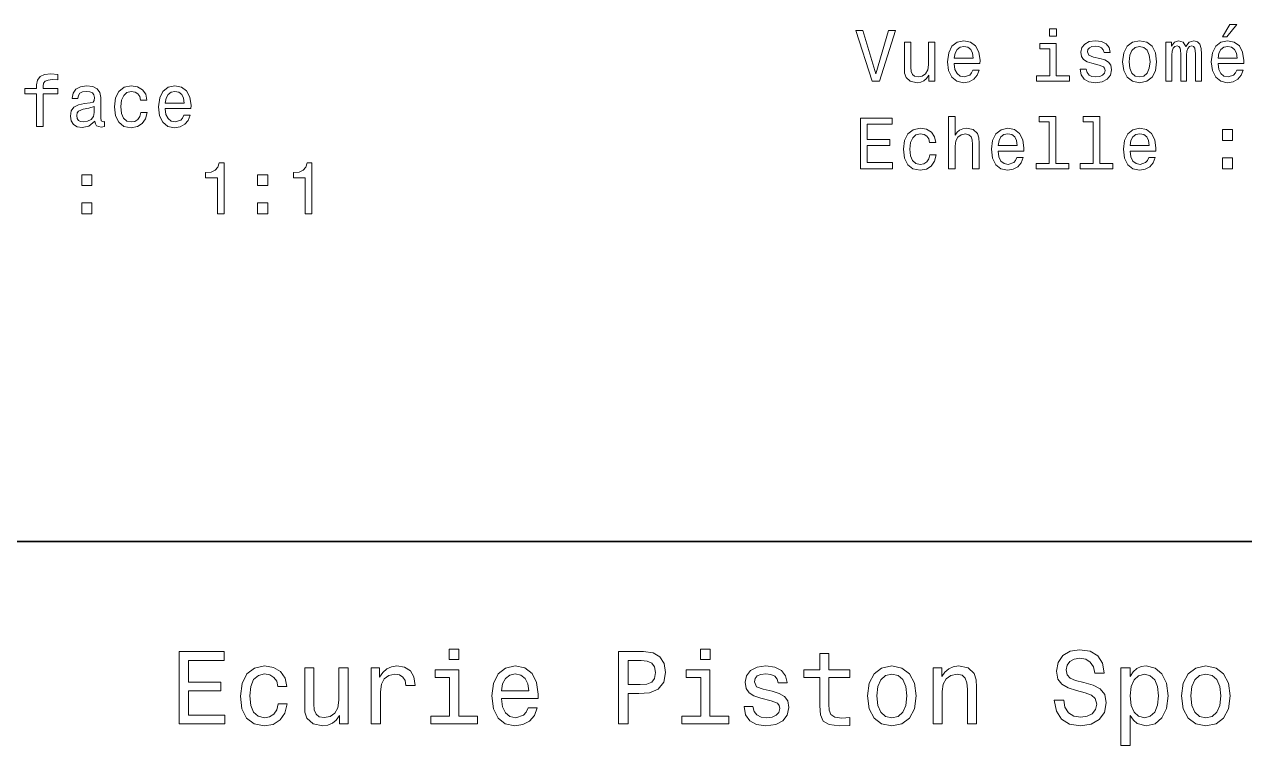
# Model space of a CAD drawing. Extents: x 0 to 297, y 0 to 210.
# Drawn here: x 162.4 to 246.7, y 55.9 to 105.7 of the extents above; entities that cross this region are included whole.
import ezdxf

# ---------------------------------------------------------------- set-up
doc = ezdxf.new("R2010")
doc.units = 0

msp = doc.modelspace()

# ---------------------------------------------------------------- linework, layer by layer
at = {"color": 7, "lineweight": 35}
msp.add_line((97, 70), (287, 70), dxfattribs=at)
at = {"color": 7, "lineweight": 13}
for points in [[(233.693451, 105.415291), (233.224426, 105.415291), (233.224426, 104.910965), (233.693451, 104.910965)], [(245.161743, 104.870621), (245.459305, 104.870621), (246.160309, 105.727966), (245.666077, 105.727966)], [(222.099075, 105.299294), (221.221542, 102.318748), (220.318817, 105.299294), (219.839706, 105.299294), (220.969391, 101.79425), (221.473709, 101.79425), (222.578171, 105.299294)], [(225.301514, 104.502464), (224.857712, 104.502464), (224.857712, 102.939064), (224.807281, 102.575951), (224.661026, 102.313705), (224.434082, 102.152321), (224.136536, 102.101891), (223.899506, 102.142235), (223.748199, 102.263268), (223.662476, 102.470039), (223.642303, 102.76255), (223.642303, 104.502464), (223.198486, 104.502464), (223.198486, 102.722206), (223.213623, 102.364136), (223.309448, 102.066582), (223.601959, 101.79425), (224.070969, 101.698433), (224.323135, 101.733734), (224.539993, 101.824509), (224.726593, 101.98085), (224.877884, 102.207794), (224.877884, 101.79425), (225.301514, 101.79425)], [(226.63797, 103.019753), (228.413193, 103.019753), (228.418228, 103.226524), (228.33754, 103.806496), (228.115646, 104.240219), (227.762619, 104.502464), (227.293594, 104.598282), (226.834656, 104.497421), (226.481628, 104.214996), (226.254684, 103.756065), (226.173996, 103.150879), (226.249649, 102.530563), (226.476593, 102.076668), (226.82457, 101.79425), (227.278473, 101.698433), (227.671844, 101.763992), (227.994598, 101.935463), (228.231628, 102.207794), (228.367798, 102.570908), (227.929047, 102.570908), (227.838257, 102.369179), (227.707138, 102.21788), (227.333939, 102.096848), (227.046478, 102.152321), (226.82962, 102.328835), (226.6884, 102.616295), (226.63797, 103.004623)], [(236.684082, 103.37278), (236.255417, 103.473648), (235.937683, 103.589638), (235.831787, 103.826668), (235.862045, 103.993095), (235.967941, 104.114136), (236.13942, 104.189781), (236.386536, 104.220039), (236.623566, 104.189781), (236.810165, 104.099007), (236.931198, 103.962837), (236.981628, 103.781281), (237.415359, 103.781281), (237.415359, 103.791367), (237.339706, 104.119179), (237.132935, 104.376381), (236.810165, 104.537766), (236.386536, 104.598282), (235.957855, 104.537766), (235.645172, 104.371338), (235.448486, 104.124222), (235.38797, 103.811539), (235.433365, 103.508949), (235.57457, 103.297134), (235.806564, 103.145836), (236.144455, 103.039925), (236.638702, 102.918892), (236.941284, 102.792809), (237.021973, 102.691948), (237.052246, 102.540649), (237.006851, 102.35405), (236.885818, 102.212837), (236.689133, 102.122063), (236.42688, 102.091805), (236.149506, 102.122063), (235.947769, 102.227966), (235.811615, 102.399437), (235.756134, 102.636467), (235.327454, 102.636467), (235.398056, 102.233009), (235.604828, 101.940506), (235.932648, 101.763992), (236.386536, 101.698433), (236.860596, 101.763992), (237.208588, 101.940506), (237.420395, 102.222923), (237.496048, 102.59108), (237.440567, 102.908806), (237.284225, 103.125664), (237.027023, 103.266876)], [(238.262619, 103.145836), (238.343307, 102.530563), (238.575287, 102.076668), (238.943451, 101.79425), (239.437683, 101.698433), (239.92688, 101.79425), (240.295044, 102.071625), (240.527023, 102.52552), (240.612762, 103.145836), (240.527023, 103.761108), (240.295044, 104.220039), (239.92688, 104.497421), (239.437683, 104.598282), (238.943451, 104.497421), (238.575287, 104.214996), (238.343307, 103.761108)], [(241.25325, 101.79425), (241.661758, 101.79425), (241.661758, 103.604767), (241.686966, 103.877106), (241.762619, 104.073792), (241.878616, 104.189781), (242.029907, 104.235176), (242.15094, 104.194824), (242.231628, 104.093964), (242.271988, 103.922493), (242.287109, 103.695549), (242.287109, 101.79425), (242.670395, 101.79425), (242.670395, 103.604767), (242.695618, 103.872063), (242.771255, 104.068748), (242.892303, 104.189781), (243.043594, 104.235176), (243.164627, 104.194824), (243.245331, 104.093964), (243.295761, 103.695549), (243.295761, 101.79425), (243.704254, 101.79425), (243.704254, 103.665291), (243.679047, 104.053619), (243.598358, 104.351166), (243.436966, 104.532722), (243.174713, 104.598282), (242.867081, 104.497421), (242.630051, 104.20491), (242.443451, 104.492378), (242.130768, 104.598282), (241.843307, 104.497421), (241.646622, 104.214996), (241.646622, 104.502464), (241.25325, 104.502464)], [(244.854111, 103.019753), (246.629333, 103.019753), (246.634369, 103.226524), (246.55368, 103.806496), (246.331787, 104.240219), (245.97876, 104.502464), (245.509735, 104.598282), (245.050797, 104.497421), (244.697769, 104.214996), (244.470825, 103.756065), (244.390137, 103.150879), (244.46579, 102.530563), (244.692734, 102.076668), (245.04071, 101.79425), (245.494598, 101.698433), (245.88797, 101.763992), (246.210739, 101.935463), (246.447769, 102.207794), (246.583939, 102.570908), (246.145172, 102.570908), (246.054398, 102.369179), (245.923279, 102.21788), (245.550079, 102.096848), (245.262619, 102.152321), (245.045761, 102.328835), (244.904541, 102.616295), (244.854111, 103.004623)], [(226.63797, 103.392952), (226.693451, 103.740936), (226.82962, 103.998138), (227.036392, 104.15448), (227.308731, 104.209953), (227.576019, 104.15448), (227.782791, 103.998138), (227.908875, 103.740936), (227.954254, 103.392952)], [(233.678314, 102.16745), (233.678314, 104.411682), (232.538544, 104.411682), (232.538544, 104.033447), (233.234512, 104.033447), (233.234512, 102.16745), (232.326736, 102.16745), (232.326736, 101.79425), (234.596191, 101.79425), (234.596191, 102.16745)], [(238.716507, 103.150879), (238.761902, 103.604767), (238.903107, 103.932579), (239.130051, 104.134308), (239.437683, 104.20491), (239.74028, 104.134308), (239.967224, 103.937622), (240.108429, 103.604767), (240.158875, 103.150879), (240.108429, 102.691948), (239.967224, 102.359093), (239.74028, 102.157364), (239.437683, 102.091805), (239.130051, 102.157364), (238.903107, 102.359093), (238.761902, 102.691948)], [(244.854111, 103.392952), (244.909592, 103.740936), (245.045761, 103.998138), (245.252533, 104.15448), (245.524872, 104.209953), (245.79216, 104.15448), (245.998932, 103.998138), (246.125, 103.740936), (246.170395, 103.392952)], [(163.275299, 100.918869), (163.275299, 98.679672), (163.719116, 98.679672), (163.719116, 100.918869), (164.727753, 100.918869), (164.727753, 101.297104), (163.719116, 101.297104), (163.719116, 101.463531), (163.75441, 101.66526), (163.870407, 101.80143), (164.067093, 101.882118), (164.349518, 101.912384), (164.727753, 101.892212), (164.727753, 102.275497), (164.248657, 102.300713), (163.814941, 102.255318), (163.512344, 102.119156), (163.33078, 101.882118), (163.275299, 101.544228), (163.275299, 101.297104), (162.463348, 101.297104), (162.463348, 100.918869)], [(167.30484, 99.0327), (167.30484, 99.01757), (167.330063, 98.8461), (167.405716, 98.72506), (167.723434, 98.629242), (167.970551, 98.669586), (167.970551, 99.012527), (167.864639, 98.997398), (167.723434, 99.062958), (167.698212, 99.264687), (167.698212, 100.666702), (167.637695, 101.024773), (167.461182, 101.276932), (167.153549, 101.42823), (166.719833, 101.483704), (166.296204, 101.423187), (165.983521, 101.251717), (165.786835, 100.984428), (165.721268, 100.631401), (165.721268, 100.601143), (166.11969, 100.601143), (166.154984, 100.812958), (166.265945, 100.964256), (166.447495, 101.055031), (166.704697, 101.090332), (166.951813, 101.065117), (167.128326, 100.989471), (167.234238, 100.858345), (167.269547, 100.676788), (167.249374, 100.464973), (167.168671, 100.35907), (166.966949, 100.308632), (166.588715, 100.268288), (166.154984, 100.177513), (165.847351, 100.016129), (165.665802, 99.763969), (165.610321, 99.39077), (165.660751, 99.057915), (165.817093, 98.810799), (166.06926, 98.654457), (166.417236, 98.598984), (166.886261, 98.704887)], [(170.456863, 100.490189), (170.89563, 100.490189), (170.80484, 100.893646), (170.587982, 101.211372), (170.250092, 101.408058), (169.811325, 101.483704), (169.327179, 101.382843), (168.959015, 101.100418), (168.727036, 100.641487), (168.646347, 100.026215), (168.721985, 99.415985), (168.948944, 98.96209), (169.307007, 98.679672), (169.796204, 98.583855), (170.229919, 98.6595), (170.56781, 98.871315), (170.799805, 99.20417), (170.900665, 99.647972), (170.477036, 99.647972), (170.401382, 99.365555), (170.260178, 99.153732), (170.058441, 99.022614), (169.811325, 98.982269), (169.503693, 99.047829), (169.281784, 99.249557), (169.14563, 99.57737), (169.100235, 100.041344), (169.14563, 100.495232), (169.286835, 100.823044), (169.513779, 101.024773), (169.811325, 101.095375), (170.073578, 101.049988), (170.270264, 100.933998), (170.401382, 100.742355)], [(172.156433, 99.905174), (173.931641, 99.905174), (173.936691, 100.111946), (173.855988, 100.691917), (173.634094, 101.125641), (173.281067, 101.387886), (172.812042, 101.483704), (172.353119, 101.382843), (172.000092, 101.100418), (171.773148, 100.641487), (171.692444, 100.036301), (171.768097, 99.415985), (171.995041, 98.96209), (172.343033, 98.679672), (172.796921, 98.583855), (173.190292, 98.649414), (173.513062, 98.820885), (173.750092, 99.093216), (173.886261, 99.456329), (173.447495, 99.456329), (173.35672, 99.254601), (173.225586, 99.103302), (172.852386, 98.982269), (172.564926, 99.037743), (172.348068, 99.214256), (172.206863, 99.501717), (172.156433, 99.890045)], [(172.156433, 100.278374), (172.211899, 100.626358), (172.348068, 100.88356), (172.55484, 101.039902), (172.827179, 101.095375), (173.094467, 101.039902), (173.301239, 100.88356), (173.427322, 100.626358), (173.472717, 100.278374)], [(167.25441, 99.6278), (167.193893, 99.365555), (167.032516, 99.163818), (166.790436, 99.0327), (166.492889, 98.987312), (166.301239, 99.012527), (166.16507, 99.093216), (166.079346, 99.234428), (166.054123, 99.431114), (166.074295, 99.607628), (166.154984, 99.733704), (166.477753, 99.874916), (166.886261, 99.935432), (167.25441, 100.056473)], [(220.162476, 95.747421), (222.381485, 95.747421), (222.381485, 96.171051), (220.62645, 96.171051), (220.62645, 97.356209), (222.18985, 97.356209), (222.18985, 97.774796), (220.62645, 97.774796), (220.62645, 98.823792), (222.341141, 98.823792), (222.341141, 99.247421), (220.162476, 99.247421)], [(226.249649, 95.747421), (226.693451, 95.747421), (226.693451, 97.310822), (226.738846, 97.668892), (226.885086, 97.931137), (227.112045, 98.092522), (227.414627, 98.153038), (227.656708, 98.102608), (227.807999, 97.966438), (227.883652, 97.739494), (227.908875, 97.436905), (227.908875, 95.747421), (228.352676, 95.747421), (228.352676, 97.527679), (228.332504, 97.88575), (228.241714, 98.183304), (227.944168, 98.455635), (227.480194, 98.551453), (227.228027, 98.516151), (227.011169, 98.420334), (226.82962, 98.269035), (226.693451, 98.062263), (226.693451, 99.368462), (226.249649, 99.368462)], [(233.204254, 98.995262), (233.204254, 96.120621), (232.291428, 96.120621), (232.291428, 95.747421), (234.555847, 95.747421), (234.555847, 96.120621), (233.648056, 96.120621), (233.648056, 99.368462), (232.508286, 99.368462), (232.508286, 98.995262)], [(236.24028, 98.995262), (236.24028, 96.120621), (235.327454, 96.120621), (235.327454, 95.747421), (237.591858, 95.747421), (237.591858, 96.120621), (236.684082, 96.120621), (236.684082, 99.368462), (235.544312, 99.368462), (235.544312, 98.995262)], [(224.9384, 97.557938), (225.377167, 97.557938), (225.286392, 97.961395), (225.069534, 98.279121), (224.731628, 98.475807), (224.292877, 98.551453), (223.808731, 98.450592), (223.440567, 98.168167), (223.208588, 97.709236), (223.127884, 97.093964), (223.203537, 96.483734), (223.430481, 96.029839), (223.788544, 95.747421), (224.27774, 95.651604), (224.711456, 95.727249), (225.049362, 95.939064), (225.281342, 96.271919), (225.382217, 96.715721), (224.958588, 96.715721), (224.882935, 96.433304), (224.741714, 96.221481), (224.539993, 96.090363), (224.292877, 96.050018), (223.985245, 96.115578), (223.763336, 96.317307), (223.627167, 96.645119), (223.581772, 97.109093), (223.627167, 97.562981), (223.768372, 97.890793), (223.995331, 98.092522), (224.292877, 98.163124), (224.555115, 98.117737), (224.751801, 98.001747), (224.882935, 97.810104)], [(229.673996, 96.972923), (231.449219, 96.972923), (231.454254, 97.179695), (231.373566, 97.759666), (231.151657, 98.19339), (230.798645, 98.455635), (230.32962, 98.551453), (229.870682, 98.450592), (229.517654, 98.168167), (229.29071, 97.709236), (229.210022, 97.10405), (229.285675, 96.483734), (229.512619, 96.029839), (229.860596, 95.747421), (230.314484, 95.651604), (230.707855, 95.717163), (231.030624, 95.888634), (231.267654, 96.160965), (231.403824, 96.524078), (230.965057, 96.524078), (230.874283, 96.32235), (230.743164, 96.171051), (230.369965, 96.050018), (230.082504, 96.105492), (229.865646, 96.282005), (229.724426, 96.569466), (229.673996, 96.957794)], [(229.673996, 97.346123), (229.729477, 97.694107), (229.865646, 97.951309), (230.072418, 98.107651), (230.344742, 98.163124), (230.612045, 98.107651), (230.818817, 97.951309), (230.944885, 97.694107), (230.99028, 97.346123)], [(238.782074, 96.972923), (240.557281, 96.972923), (240.562332, 97.179695), (240.481628, 97.759666), (240.259735, 98.19339), (239.906708, 98.455635), (239.437683, 98.551453), (238.97876, 98.450592), (238.625732, 98.168167), (238.398788, 97.709236), (238.318085, 97.10405), (238.393738, 96.483734), (238.620682, 96.029839), (238.968674, 95.747421), (239.422562, 95.651604), (239.815933, 95.717163), (240.138702, 95.888634), (240.375732, 96.160965), (240.511902, 96.524078), (240.073135, 96.524078), (239.982361, 96.32235), (239.851227, 96.171051), (239.478027, 96.050018), (239.190567, 96.105492), (238.973709, 96.282005), (238.832504, 96.569466), (238.782074, 96.957794)], [(238.782074, 97.346123), (238.83754, 97.694107), (238.973709, 97.951309), (239.180481, 98.107651), (239.45282, 98.163124), (239.720108, 98.107651), (239.92688, 97.951309), (240.052963, 97.694107), (240.098358, 97.346123)], [(245.161743, 97.704193), (245.857712, 97.704193), (245.857712, 98.455635), (245.161743, 98.455635)], [(175.757294, 92.632843), (176.216217, 92.632843), (176.216217, 96.158058), (175.873291, 96.158058), (175.782501, 95.850426), (175.600952, 95.643646), (175.323578, 95.522614), (174.940292, 95.482269), (174.940292, 95.124199), (175.757294, 95.124199)], [(181.829346, 92.632843), (182.288269, 92.632843), (182.288269, 96.158058), (181.945328, 96.158058), (181.854553, 95.850426), (181.673004, 95.643646), (181.395615, 95.522614), (181.012329, 95.482269), (181.012329, 95.124199), (181.829346, 95.124199)], [(245.161743, 95.747421), (245.857712, 95.747421), (245.857712, 96.498863), (245.161743, 96.498863)], [(166.392029, 94.589615), (167.087982, 94.589615), (167.087982, 95.341057), (166.392029, 95.341057)], [(178.536102, 94.589615), (179.232071, 94.589615), (179.232071, 95.341057), (178.536102, 95.341057)], [(166.392029, 92.632843), (167.087982, 92.632843), (167.087982, 93.384285), (166.392029, 93.384285)], [(178.536102, 92.632843), (179.232071, 92.632843), (179.232071, 93.384285), (178.536102, 93.384285)], [(173.109512, 57.381123), (176.279541, 57.381123), (176.279541, 57.986309), (173.772339, 57.986309), (173.772339, 59.679394), (176.005768, 59.679394), (176.005768, 60.277374), (173.772339, 60.277374), (173.772339, 61.775936), (176.221893, 61.775936), (176.221893, 62.381123), (173.109512, 62.381123)], [(192.439484, 62.554031), (191.769455, 62.554031), (191.769455, 61.833572), (192.439484, 61.833572)], [(203.462524, 57.381123), (204.125351, 57.381123), (204.125351, 59.492073), (204.860229, 59.492073), (205.602295, 59.528095), (206.193085, 59.780258), (206.574921, 60.270172), (206.704605, 60.940201), (206.603745, 61.559795), (206.315552, 62.013687), (205.840057, 62.287464), (205.191635, 62.381123), (203.462524, 62.381123)], [(209.788177, 62.554031), (209.118149, 62.554031), (209.118149, 61.833572), (209.788177, 61.833572)], [(234.20462, 59.030979), (233.548996, 59.030979), (233.693085, 58.267288), (234.053314, 57.70533), (234.608078, 57.366714), (235.357361, 57.244236), (236.099426, 57.359509), (236.654175, 57.67651), (237.007202, 58.17363), (237.136902, 58.82925), (237.028824, 59.420029), (236.726227, 59.801872), (236.236313, 60.054031), (235.580704, 60.241352), (235.018738, 60.378242), (234.651306, 60.536743), (234.442368, 60.767288), (234.377533, 61.127522), (234.442368, 61.451729), (234.629684, 61.696686), (234.917877, 61.862389), (235.314133, 61.920029), (235.71759, 61.84798), (236.034592, 61.653458), (236.24353, 61.32925), (236.344391, 60.889767), (237, 60.889767), (237, 60.904179), (236.884735, 61.581409), (236.546112, 62.085732), (236.01297, 62.402737), (235.292511, 62.510807), (234.644104, 62.402737), (234.139771, 62.100143), (233.815567, 61.631844), (233.700287, 61.026657), (233.793961, 60.486309), (234.067734, 60.118874), (234.5, 59.873917), (235.09079, 59.6866), (235.674362, 59.520893), (236.113831, 59.362389), (236.380402, 59.131844), (236.47406, 58.757202), (236.387619, 58.375359), (236.164276, 58.087173), (235.825653, 57.907059), (235.386169, 57.849422), (234.896255, 57.928673), (234.521622, 58.159222), (234.283875, 58.533859)], [(205.01152, 61.76873), (205.443802, 61.725502), (205.760803, 61.588615), (205.94812, 61.336452), (206.01297, 60.940201), (205.940918, 60.522331), (205.746399, 60.270172), (205.414978, 60.140488), (204.96109, 60.104465), (204.125351, 60.104465), (204.125351, 61.76873)], [(217.353027, 60.579971), (217.353027, 58.64193), (217.396255, 58.015129), (217.597992, 57.582851), (218.001434, 57.330688), (218.685883, 57.244236), (219.43515, 57.280258), (219.43515, 57.827808), (218.887604, 57.78458), (218.390488, 57.842216), (218.123917, 58.022331), (218.008652, 58.324928), (217.98703, 58.75), (217.98703, 60.579971), (219.43515, 60.579971), (219.43515, 61.120316), (217.98703, 61.120316), (217.98703, 62.251438), (217.353027, 62.251438), (217.353027, 61.120316), (216.257935, 61.120316), (216.257935, 60.579971)], [(179.932281, 59.967579), (180.559082, 59.967579), (180.429398, 60.543945), (180.119598, 60.997837), (179.636887, 61.278816), (179.010086, 61.386887), (178.318436, 61.242794), (177.792511, 60.839336), (177.46109, 60.183716), (177.345825, 59.304752), (177.453888, 58.432995), (177.778091, 57.78458), (178.289627, 57.381123), (178.988464, 57.244236), (179.608063, 57.352303), (180.090775, 57.6549), (180.42218, 58.130402), (180.566284, 58.764408), (179.96109, 58.764408), (179.853027, 58.36095), (179.651291, 58.058357), (179.363113, 57.871037), (179.010086, 57.8134), (178.570602, 57.907059), (178.253601, 58.195244), (178.059082, 58.663544), (177.994232, 59.326366), (178.059082, 59.974781), (178.260803, 60.443081), (178.585007, 60.731266), (179.010086, 60.83213), (179.38472, 60.767288), (179.66571, 60.601585), (179.853027, 60.327808)], [(184.788177, 61.25), (184.154175, 61.25), (184.154175, 59.016571), (184.082123, 58.497837), (183.873199, 58.123196), (183.548996, 57.892651), (183.123917, 57.820602), (182.785294, 57.878242), (182.569168, 58.051151), (182.446686, 58.346542), (182.417862, 58.764408), (182.417862, 61.25), (181.783859, 61.25), (181.783859, 58.706772), (181.805481, 58.195244), (181.942368, 57.770172), (182.360229, 57.381123), (183.030258, 57.244236), (183.390488, 57.294666), (183.700287, 57.424351), (183.966858, 57.647694), (184.182999, 57.971901), (184.182999, 57.381123), (184.788177, 57.381123)], [(186.380402, 57.381123), (187.014404, 57.381123), (187.014404, 59.592937), (187.079254, 60.12608), (187.273773, 60.507923), (187.590775, 60.738472), (188.015854, 60.817722), (188.332855, 60.767288), (188.570602, 60.623199), (188.714691, 60.378242), (188.765121, 60.046829), (189.406342, 60.046829), (189.319885, 60.630402), (189.082123, 61.048271), (188.685883, 61.30043), (188.145538, 61.386887), (187.778091, 61.32925), (187.46109, 61.185158), (187.180115, 60.940201), (186.956772, 60.608788), (186.956772, 61.25), (186.380402, 61.25)], [(192.417862, 57.914265), (192.417862, 61.120316), (190.789627, 61.120316), (190.789627, 60.579971), (191.783859, 60.579971), (191.783859, 57.914265), (190.48703, 57.914265), (190.48703, 57.381123), (193.729111, 57.381123), (193.729111, 57.914265)], [(195.37175, 59.131844), (197.907776, 59.131844), (197.914978, 59.427231), (197.799713, 60.255764), (197.482712, 60.875359), (196.978378, 61.25), (196.30835, 61.386887), (195.65274, 61.242794), (195.148407, 60.839336), (194.824203, 60.183716), (194.708923, 59.319164), (194.817001, 58.432995), (195.141205, 57.78458), (195.638321, 57.381123), (196.286743, 57.244236), (196.848694, 57.337894), (197.309799, 57.582851), (197.648407, 57.971901), (197.842941, 58.490631), (197.216141, 58.490631), (197.086456, 58.20245), (196.899139, 57.986309), (196.365997, 57.8134), (195.955322, 57.892651), (195.645538, 58.14481), (195.443802, 58.555473), (195.37175, 59.110229)], [(195.37175, 59.664986), (195.451004, 60.162102), (195.645538, 60.529537), (195.940918, 60.75288), (196.329971, 60.83213), (196.711807, 60.75288), (197.007202, 60.529537), (197.187317, 60.162102), (197.252167, 59.664986)], [(209.766571, 57.914265), (209.766571, 61.120316), (208.138321, 61.120316), (208.138321, 60.579971), (209.132568, 60.579971), (209.132568, 57.914265), (207.835724, 57.914265), (207.835724, 57.381123), (211.077805, 57.381123), (211.077805, 57.914265)], [(214.060516, 59.636166), (213.44812, 59.780258), (212.994232, 59.945965), (212.842941, 60.28458), (212.886169, 60.522331), (213.03746, 60.695244), (213.282425, 60.803314), (213.635437, 60.846542), (213.97406, 60.803314), (214.240631, 60.67363), (214.413544, 60.479107), (214.485596, 60.219738), (215.105194, 60.219738), (215.105194, 60.23415), (214.997116, 60.70245), (214.701721, 61.069885), (214.240631, 61.30043), (213.635437, 61.386887), (213.023056, 61.30043), (212.57637, 61.062679), (212.29538, 60.709652), (212.208939, 60.262966), (212.273773, 59.830688), (212.475494, 59.528095), (212.806915, 59.311958), (213.289627, 59.16066), (213.995682, 58.987751), (214.427948, 58.807636), (214.543228, 58.663544), (214.586456, 58.447407), (214.521606, 58.180836), (214.348694, 57.979107), (214.067719, 57.849422), (213.693085, 57.806194), (213.296829, 57.849422), (213.008636, 58.000721), (212.814117, 58.245674), (212.734863, 58.584293), (212.122482, 58.584293), (212.223343, 58.007923), (212.518738, 57.590057), (212.98703, 57.337894), (213.635437, 57.244236), (214.312683, 57.337894), (214.809799, 57.590057), (215.112396, 57.993515), (215.220459, 58.519451), (215.141205, 58.973343), (214.917862, 59.283138), (214.55043, 59.484871)], [(220.65274, 59.311958), (220.768005, 58.432995), (221.099426, 57.78458), (221.625366, 57.381123), (222.331421, 57.244236), (223.030258, 57.381123), (223.556198, 57.777374), (223.887604, 58.425793), (224.010086, 59.311958), (223.887604, 60.190922), (223.556198, 60.846542), (223.030258, 61.242794), (222.331421, 61.386887), (221.625366, 61.242794), (221.099426, 60.839336), (220.768005, 60.190922)], [(221.301147, 59.319164), (221.365997, 59.967579), (221.567719, 60.435879), (221.891937, 60.72406), (222.331421, 60.824928), (222.763687, 60.72406), (223.087891, 60.443081), (223.289627, 59.967579), (223.361679, 59.319164), (223.289627, 58.663544), (223.087891, 58.188038), (222.763687, 57.899853), (222.331421, 57.806194), (221.891937, 57.899853), (221.567719, 58.188038), (221.365997, 58.663544)], [(225.177246, 57.381123), (225.811249, 57.381123), (225.811249, 59.614552), (225.876083, 60.12608), (226.085022, 60.500717), (226.409225, 60.731266), (226.841507, 60.817722), (227.187317, 60.745674), (227.403458, 60.551151), (227.511536, 60.226944), (227.547546, 59.794666), (227.547546, 57.381123), (228.181564, 57.381123), (228.181564, 59.924351), (228.15274, 60.435879), (228.023056, 60.86095), (227.597992, 61.25), (226.935165, 61.386887), (226.567719, 61.336452), (226.257935, 61.199566), (225.991364, 60.969017), (225.782425, 60.659222), (225.782425, 61.25), (225.177246, 61.25)], [(238.786743, 60.652016), (238.786743, 61.25), (238.15274, 61.25), (238.15274, 55.882565), (238.786743, 55.882565), (238.786743, 57.971901), (239.010101, 57.633286), (239.262253, 57.409943), (239.896271, 57.244236), (240.50145, 57.381123), (240.976959, 57.791786), (241.286743, 58.440201), (241.402023, 59.319164), (241.286743, 60.190922), (240.976959, 60.839336), (240.50145, 61.242794), (239.896271, 61.386887), (239.550446, 61.343658), (239.255051, 61.206772), (239.002899, 60.976223)], [(239.788193, 57.8134), (239.363129, 57.907059), (239.053314, 58.195244), (238.858795, 58.663544), (238.793945, 59.319164), (238.858795, 59.967579), (239.053314, 60.435879), (239.363129, 60.716858), (239.788193, 60.817722), (240.177246, 60.716858), (240.48703, 60.428673), (240.681564, 59.960373), (240.753601, 59.319164), (240.681564, 58.67075), (240.48703, 58.195244), (240.177246, 57.907059)], [(242.338623, 59.311958), (242.453888, 58.432995), (242.785309, 57.78458), (243.311249, 57.381123), (244.017303, 57.244236), (244.716141, 57.381123), (245.242081, 57.777374), (245.573486, 58.425793), (245.695969, 59.311958), (245.573486, 60.190922), (245.242081, 60.846542), (244.716141, 61.242794), (244.017303, 61.386887), (243.311249, 61.242794), (242.785309, 60.839336), (242.453888, 60.190922)], [(242.98703, 59.319164), (243.05188, 59.967579), (243.253601, 60.435879), (243.57782, 60.72406), (244.017303, 60.824928), (244.449585, 60.72406), (244.773773, 60.443081), (244.97551, 59.967579), (245.047546, 59.319164), (244.97551, 58.663544), (244.773773, 58.188038), (244.449585, 57.899853), (244.017303, 57.806194), (243.57782, 57.899853), (243.253601, 58.188038), (243.05188, 58.663544)]]:
    msp.add_lwpolyline(points, close=True, dxfattribs=at)

doc.saveas('drawing.dxf')
